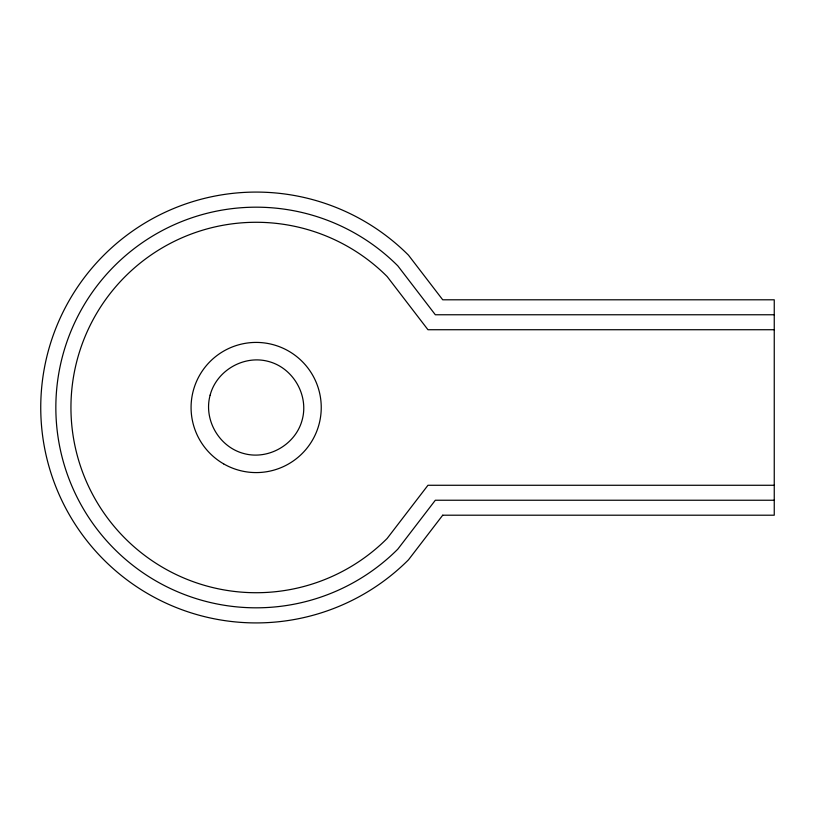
<?xml version="1.0" encoding="UTF-8"?>
<svg xmlns="http://www.w3.org/2000/svg" width="815" height="815" viewBox="0 0 815 815"><rect width="100%" height="100%" fill="white"/><g stroke="black" fill="none" stroke-linecap="round" stroke-linejoin="round"><path stroke-width="1.22" d="M774.25 314.763L435.332 314.763L397.812 265.853A200.317 200.317 0 0 0 114.518 265.853A200.317 200.317 0 0 0 114.518 549.147A200.317 200.317 0 0 0 397.812 549.147L435.332 500.237L774.25 500.237M774.25 329.729L427.957 329.729L387.135 276.529A185.219 185.219 0 0 0 125.194 276.529A185.219 185.219 0 0 0 125.194 538.471A185.219 185.219 0 0 0 387.135 538.471L427.957 485.271L774.25 485.271M210.127 395.163C203.363 419.766 219.143 447.089 243.828 453.537C268.43 460.292 295.753 444.521 302.202 419.837C308.956 395.234 293.186 367.911 268.502 361.463C243.899 354.708 216.576 370.479 210.127 395.163M442.718 515.202L408.488 559.823A215.415 215.415 0 0 1 103.841 559.823A215.415 215.415 0 0 1 103.841 255.177A215.415 215.415 0 0 1 408.488 255.177L442.718 299.798L774.25 299.798L774.25 515.202L442.718 515.202M223.626 463.867A65.078 65.078 0 0 0 321.242 407.5A65.078 65.078 0 0 0 223.626 351.133A65.078 65.078 0 0 0 223.626 463.867"/></g></svg>
